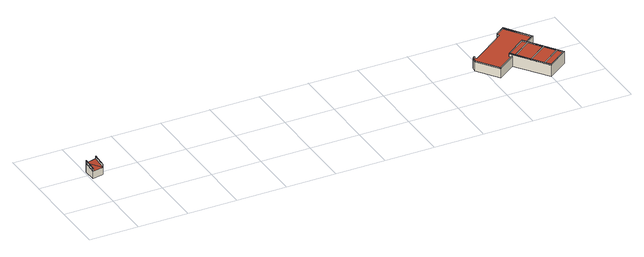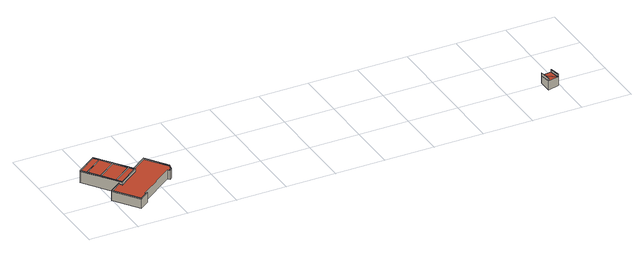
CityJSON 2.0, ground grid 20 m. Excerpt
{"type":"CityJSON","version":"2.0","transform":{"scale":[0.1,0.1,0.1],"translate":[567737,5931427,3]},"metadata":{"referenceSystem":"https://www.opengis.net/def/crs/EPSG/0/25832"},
"CityObjects":{
"building1":{"type":"Building","attributes":{"Grundfläche 2D":"25.327258","Grundhöhe NN":"3.581"},"children":["building1-1","building1-2"],"geometry":[{"type":"Solid","lod":"3","boundaries":[[[[0,1,2]],[[3,1,0]],[[4,1,3]],[[0,2,5]],[[4,3,6]],[[7,4,6]],[[2,1,4,7,8,9,10]],[[5,2,10,11]],[[12,6,3,0,5,11,13]],[[7,6,12,8]],[[12,13,11,10,9,8]]]],"semantics":{"surfaces":[{"type":"RoofSurface"},{"type":"WallSurface"},{"type":"GroundSurface"}],"values":[[0,0,0,0,0,0,1,1,1,1,2]]}}]},
"building1-1":{"type":"BuildingInstallation","parents":["building1"],"geometry":[{"type":"MultiSurface","lod":"3","boundaries":[[[14,15,16,17]],[[3,6,17,16]],[[6,7,14,17]],[[7,4,15,14]],[[4,3,16,15]]],"semantics":{"surfaces":[{"type":"RoofSurface"},{"type":"WallSurface"}],"values":[0,1,1,1,1]}}]},
"building1-2":{"type":"BuildingInstallation","parents":["building1"],"geometry":[{"type":"MultiSurface","lod":"3","boundaries":[[[18,19,20]],[[21,18,20,22]],[[1,2,20,19]],[[22,20,2,5]],[[21,22,5,0]],[[21,0,1,19,18]]],"semantics":{"surfaces":[{"type":"RoofSurface"},{"type":"WallSurface"}],"values":[0,0,1,1,1,1]}}]},
"building2":{"type":"Building","attributes":{"Grundfläche 2D":"271.942396","Grundhöhe NN":"6.041"},"children":["building2-1","building2-2"],"geometry":[{"type":"Solid","lod":"3","boundaries":[[[[23,24,25,26,27,28,29,30,31,32,33,34,35,36,37,38,39]],[[25,24,23,40,41]],[[26,25,41,42]],[[28,27,26,42,43]],[[29,28,43,44]],[[30,29,44,45]],[[31,30,45,46]],[[33,32,31,46,47]],[[34,33,47,48]],[[36,35,34,48,49]],[[37,36,49,50]],[[38,37,50,51]],[[39,38,51,52]],[[23,39,52,40]],[[45,44,43,42,41,40,52,51,50,49,48,47,46]]]],"semantics":{"surfaces":[{"type":"RoofSurface"},{"type":"WallSurface"},{"type":"GroundSurface"}],"values":[[0,1,1,1,1,1,1,1,1,1,1,1,1,1,2]]}}]},
"building2-1":{"type":"BuildingInstallation","parents":["building2"],"geometry":[{"type":"MultiSurface","lod":"3","boundaries":[[[53,54,55,56,57,58,59,60,61,62]],[[59,58,24,63]],[[60,59,63,64]],[[61,60,64,65]],[[62,61,65,35]],[[35,36,53,62]],[[36,37,54,53]],[[37,38,55,54]],[[38,39,56,55]],[[39,23,57,56]],[[23,24,58,57]]],"semantics":{"surfaces":[{"type":"RoofSurface"},{"type":"WallSurface"}],"values":[0,1,1,1,1,1,1,1,1,1,1]}}]},
"building2-2":{"type":"BuildingInstallation","parents":["building2"],"geometry":[{"type":"MultiSurface","lod":"3","boundaries":[[[66,67,68,69,70,71,72,73]],[[27,28,70,69]],[[28,29,71,70]],[[72,71,29,30]],[[30,31,73,72]],[[31,32,66,73]],[[67,66,32,74]],[[68,67,74,75]],[[69,68,75,27]]],"semantics":{"surfaces":[{"type":"RoofSurface"},{"type":"WallSurface"}],"values":[0,1,1,1,1,1,1,1,1]}}]},
"building3":{"type":"Building","attributes":{"Grundfläche 2D":"176.557176","Grundhöhe NN":"5.972"},"children":["building3-1","building3-2","building3-3","building3-4","building3-5"],"geometry":[{"type":"Solid","lod":"3","boundaries":[[[[76,77,78,79]],[[77,76,41,80]],[[78,77,80,81]],[[79,78,81,42]],[[76,79,42,41]],[[80,41,42,81]]]],"semantics":{"surfaces":[{"type":"RoofSurface"},{"type":"WallSurface"},{"type":"GroundSurface"}],"values":[[0,1,1,1,1,2]]}}]},
"building3-1":{"type":"BuildingInstallation","parents":["building3"],"geometry":[{"type":"MultiSurface","lod":"3","boundaries":[[[82,83,84,85,86,87,88,89,90,91,92,93,94,95]],[[85,84,96,97]],[[97,98,86,85]],[[88,87,99,100]],[[89,101,102,90]],[[103,104,92,91]],[[93,92,104,105]],[[77,78,95,94]],[[78,79,82,95]],[[79,76,83,82]]],"semantics":{"surfaces":[{"type":"RoofSurface"},{"type":"WallSurface"}],"values":[0,1,1,1,1,1,1,1,1,1]}}]},
"building3-2":{"type":"BuildingInstallation","parents":["building3"],"geometry":[{"type":"MultiSurface","lod":"3","boundaries":[[[106,107,108,109,84,83,94,93,110]],[[76,77,94,83]],[[105,111,110,93]],[[106,110,111,112]],[[113,114,108,107]],[[115,96,84,109]]],"semantics":{"surfaces":[{"type":"RoofSurface"},{"type":"WallSurface"}],"values":[0,1,1,1,1,1]}}]},
"building3-3":{"type":"BuildingInstallation","parents":["building3"],"geometry":[{"type":"MultiSurface","lod":"3","boundaries":[[[116,117,118,119]],[[109,108,119,118]],[[114,99,87,116,119,108]],[[87,86,117,116]],[[98,115,109,118,117,86]]],"semantics":{"surfaces":[{"type":"RoofSurface"},{"type":"WallSurface"}],"values":[0,1,1,1,1]}}]},
"building3-4":{"type":"BuildingInstallation","parents":["building3"],"geometry":[{"type":"MultiSurface","lod":"3","boundaries":[[[120,121,122]],[[111,103,91,120,122,110]],[[91,90,121,120]],[[102,111,110,122,121,90]]],"semantics":{"surfaces":[{"type":"RoofSurface"},{"type":"WallSurface"}],"values":[0,1,1,1]}}]},
"building3-5":{"type":"BuildingInstallation","parents":["building3"],"geometry":[{"type":"MultiSurface","lod":"3","boundaries":[[[123,124,125,126]],[[107,106,125,124]],[[112,101,89,126,125,106]],[[89,88,123,126]],[[100,113,107,124,123,88]]],"semantics":{"surfaces":[{"type":"RoofSurface"},{"type":"WallSurface"}],"values":[0,1,1,1,1]}}]}
},
"vertices":[
[9,172,36],[7,226,44],[5,225,44],[51,181,37],[50,236,44],[7,172,36],[53,182,37],[52,236,44],[52,236,6],[50,236,6],[5,225,6],[7,172,6],[53,182,6],[9,172,6],
[52,236,54],[50,236,54],[51,181,48],[53,182,48],
[9,174,47],[7,226,54],[5,225,54],[9,172,46],[7,172,46],
[1690,134,68],[1689,136,68],[1682,146,68],[1765,206,68],[1773,196,68],[1774,194,68],[1821,227,68],[1750,327,68],[1713,300,68],[1714,298,68],[1719,291,68],[1573,187,68],[1568,194,68],[1566,196,68],[1558,190,68],[1554,167,68],[1616,81,68],[1690,134,30],[1682,146,30],[1765,206,30],[1774,194,30],[1821,227,30],[1750,327,30],[1713,300,30],[1719,291,30],[1573,187,30],[1566,196,30],[1558,190,30],[1554,167,30],[1616,81,30],
[1566,196,72],[1558,190,72],[1554,167,72],[1616,81,72],[1690,134,72],[1689,136,72],[1616,84,72],[1557,167,72],[1560,188,72],[1568,194,72],[1616,84,68],[1557,167,68],[1560,188,68],
[1714,298,72],[1749,323,72],[1817,228,72],[1773,196,72],[1774,194,72],[1821,227,72],[1750,327,72],[1713,300,72],[1749,323,68],[1817,228,68],
[1682,146,78],[1782,6,78],[1865,66,78],[1765,206,78],[1782,6,30],[1865,66,30],
[1765,206,81],[1682,146,81],[1685,146,81],[1764,203,81],[1778,184,81],[1779,183,81],[1815,132,81],[1816,131,81],[1847,87,81],[1848,86,81],[1862,66,81],[1783,9,81],[1782,6,81],[1865,66,81],[1685,146,78],[1764,203,78],[1778,184,78],[1779,183,78],[1815,132,78],[1816,131,78],[1847,87,78],[1848,86,78],[1862,66,78],[1783,9,78],
[1737,74,81],[1736,75,81],[1699,126,81],[1698,127,81],[1768,30,81],[1768,30,78],[1737,74,78],[1736,75,78],[1699,126,78],[1698,127,78],
[1779,183,82],[1778,184,82],[1698,127,82],[1699,126,82],
[1848,86,82],[1847,87,82],[1768,30,82],
[1815,132,82],[1736,75,82],[1737,74,82],[1816,131,82]
]}
